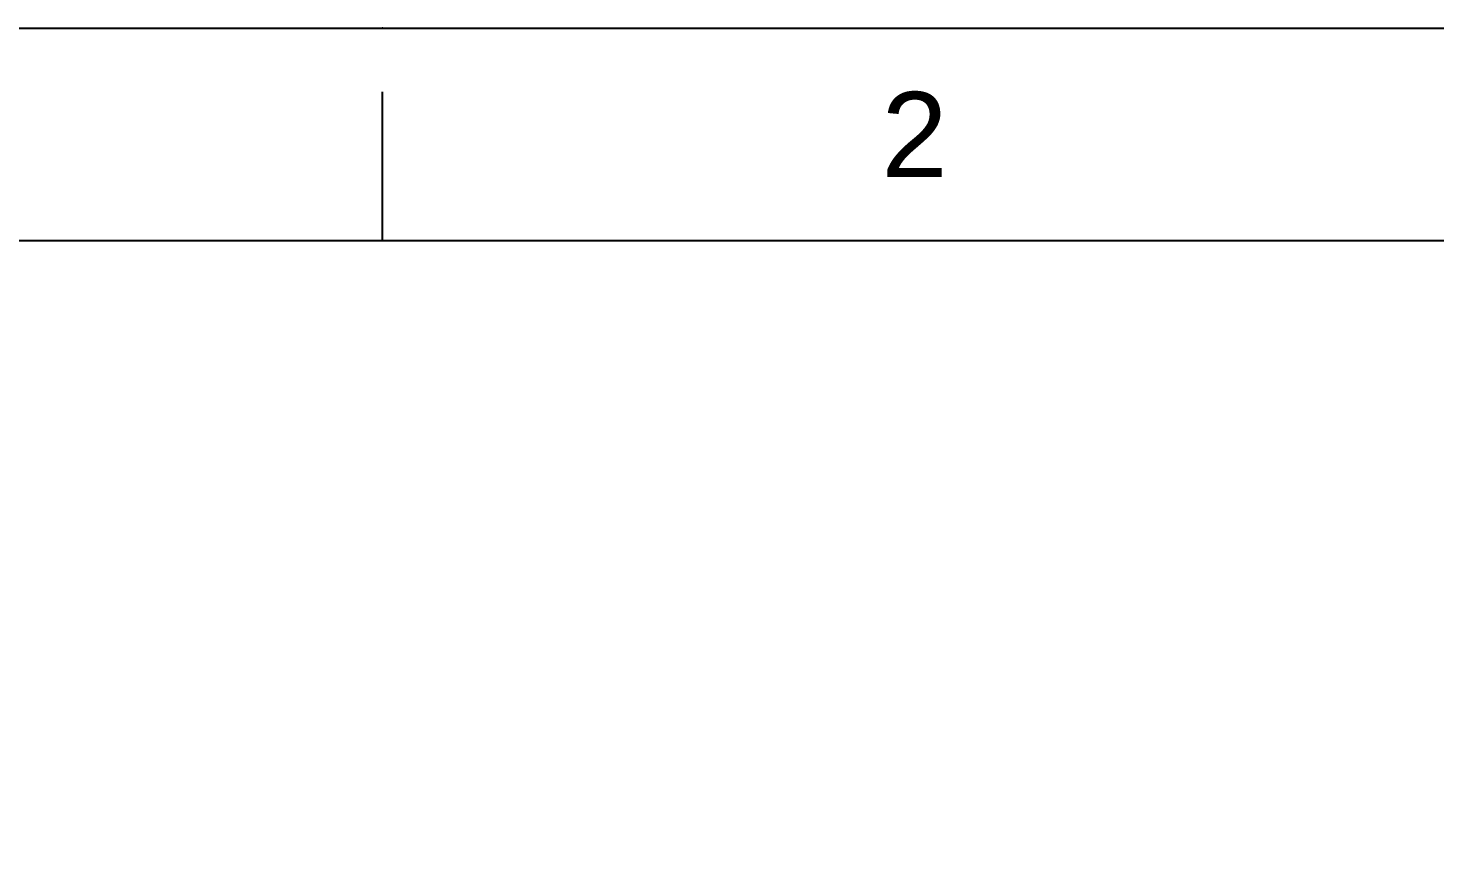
# Model space of a CAD drawing. Header units: millimetres. Extents: x 63 to 483, y 13 to 310.
# Drawn here: x 106 to 172.1, y 271.8 to 310.1 of the extents above; entities that cross this region are included whole.
import ezdxf

# ---------------------------------------------------------------- set-up
doc = ezdxf.new("R2010")
doc.units = ezdxf.units.MM
doc.layers.add('FORM', color=7, linetype='Continuous')
doc.styles.get("Standard").update_dxf_attribs({"font": 'arial.ttf'})

msp = doc.modelspace()

# ---------------------------------------------------------------- linework, layer by layer
at = {"layer": 'FORM'}
for p, q in [((122.693, 300.142), (122.693, 307.142)), ((472.693, 300.142), (72.693, 300.142))]:
    msp.add_line(p, q, dxfattribs=at)
at = {"layer": 'FORM', "color": 7, "linetype": 'Continuous'}
msp.add_lwpolyline([(62.693, 310.142), (482.693, 310.142), (482.693, 13.142), (62.693, 13.142)], close=True, dxfattribs=at)
at = {"layer": 'FORM'}
msp.add_point((122.693, 310.142), dxfattribs=at)

# ---------------------------------------------------------------- texts
at = {"layer": 'FORM', "insert": (147.693, 305.142), "char_height": 4, "attachment_point": 5}
msp.add_mtext_dynamic_manual_height_columns('2', width=50, gutter_width=12.5, heights=[0], dxfattribs=at)

doc.saveas('drawing.dxf')
